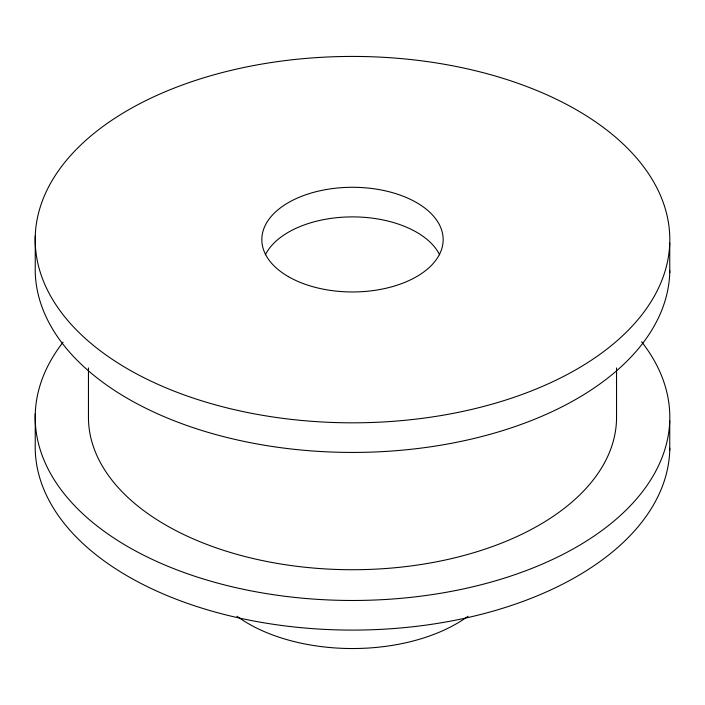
<?xml version="1.0" encoding="UTF-8"?>
<svg xmlns="http://www.w3.org/2000/svg" width="705" height="705" viewBox="0 0 705 705"><rect width="100%" height="100%" fill="white"/><g stroke="black" fill="none" stroke-linecap="round" stroke-linejoin="round"><path stroke-width="1.06" d="M669.75 243.093A317.303 183.194 0 0 1 188.676 396.518A317.303 183.194 0 0 1 199.074 79.268A317.303 183.194 0 0 1 669.75 243.093L669.75 272.703M669.75 420.753L669.75 450.363M616.549 367.931L616.549 417.281A264.049 152.447 0 0 1 352.5 569.728A264.049 152.447 0 0 1 88.451 417.281L88.451 367.931M35.25 236.157L35.25 265.767A317.303 183.194 0 0 0 348.367 452.416A317.303 183.194 0 0 0 669.803 270.544M35.25 413.817L35.25 443.427A317.303 183.194 0 0 0 348.367 630.076A317.303 183.194 0 0 0 669.803 448.204M265.353 254.822A90.663 52.337 0 0 1 352.5 216.893A90.663 52.337 0 0 1 439.647 254.822M641.612 341.784A317.303 183.194 0 0 1 352.914 600.475A317.303 183.194 0 0 1 63.053 342.225M468.049 616.24A147.319 85.058 0 0 1 236.95 616.24M288.398 276.642A90.663 52.337 0 0 0 440.07 253.174A90.663 52.337 0 0 0 329.032 189.072A90.663 52.337 0 0 0 288.398 276.642"/></g></svg>
